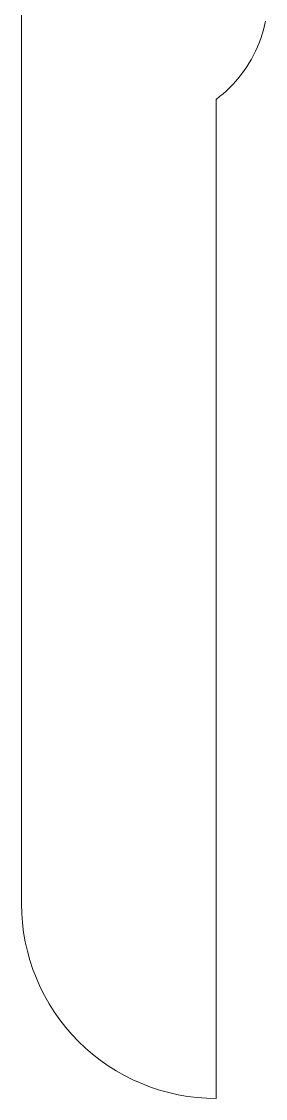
# Model space of a CAD drawing. Header units: metres. Extents: x 1838950 to 1842843, y 5171318 to 5174224.
# Drawn here: x 1841251.0894 to 1841251.09317, y 5171395.15559 to 5171395.17219 of the extents above; entities that cross this region are included whole.
import ezdxf

# ---------------------------------------------------------------- set-up
doc = ezdxf.new("R2010")
doc.units = ezdxf.units.M
doc.header["$LTSCALE"] = 0.0254
doc.layers.add('00 CHAZAL Coupe A.5', color=7, linetype='Continuous', lineweight=18)

# ---------------------------------------------------------------- blocks, each defined once
blk = doc.blocks.new('Groupe-1802-1')
at = {"layer": '00 CHAZAL Coupe A.5', "color": 7, "linetype": 'Continuous', "lineweight": 5, "flags": 128}
blk.add_lwpolyline([(1841251.093165, 5171395.172193), (1841251.09315, 5171395.172126), (1841251.093133, 5171395.172058), (1841251.093114, 5171395.171992), (1841251.093092, 5171395.171926), (1841251.093068, 5171395.171861), (1841251.093041, 5171395.171796), (1841251.093013, 5171395.171733), (1841251.092982, 5171395.171671), (1841251.092949, 5171395.17161), (1841251.092914, 5171395.17155), (1841251.092877, 5171395.171491), (1841251.092838, 5171395.171434), (1841251.092797, 5171395.171378), (1841251.092754, 5171395.171323), (1841251.092709, 5171395.17127), (1841251.092663, 5171395.171219), (1841251.092614, 5171395.171169), (1841251.092564, 5171395.171121), (1841251.092513, 5171395.171075), (1841251.092459, 5171395.17103), (1841251.092405, 5171395.170988), (1841251.092405, 5171395.155588), (1841251.092257, 5171395.155591), (1841251.092111, 5171395.155602), (1841251.091964, 5171395.15562), (1841251.091819, 5171395.155645), (1841251.091676, 5171395.155678), (1841251.091534, 5171395.155717), (1841251.091394, 5171395.155763), (1841251.091257, 5171395.155816), (1841251.091122, 5171395.155876), (1841251.09099, 5171395.155942), (1841251.090862, 5171395.156014), (1841251.090738, 5171395.156093), (1841251.090617, 5171395.156178), (1841251.090501, 5171395.156269), (1841251.09039, 5171395.156365), (1841251.090283, 5171395.156466), (1841251.090182, 5171395.156573), (1841251.090086, 5171395.156684), (1841251.089995, 5171395.156801), (1841251.08991, 5171395.156921), (1841251.089831, 5171395.157045), (1841251.089759, 5171395.157173), (1841251.089693, 5171395.157305), (1841251.089633, 5171395.15744), (1841251.08958, 5171395.157577), (1841251.089534, 5171395.157717), (1841251.089494, 5171395.157859), (1841251.089462, 5171395.158002), (1841251.089437, 5171395.158147), (1841251.089419, 5171395.158294), (1841251.089408, 5171395.15844), (1841251.089405, 5171395.158588), (1841251.089405, 5171395.181488)], dxfattribs=at)

msp = doc.modelspace()

# ---------------------------------------------------------------- block references
at = {"layer": '00 CHAZAL Coupe A.5', "color": 7}
msp.add_blockref('Groupe-1802-1', (0, 0), dxfattribs=at)

doc.saveas('drawing.dxf')
